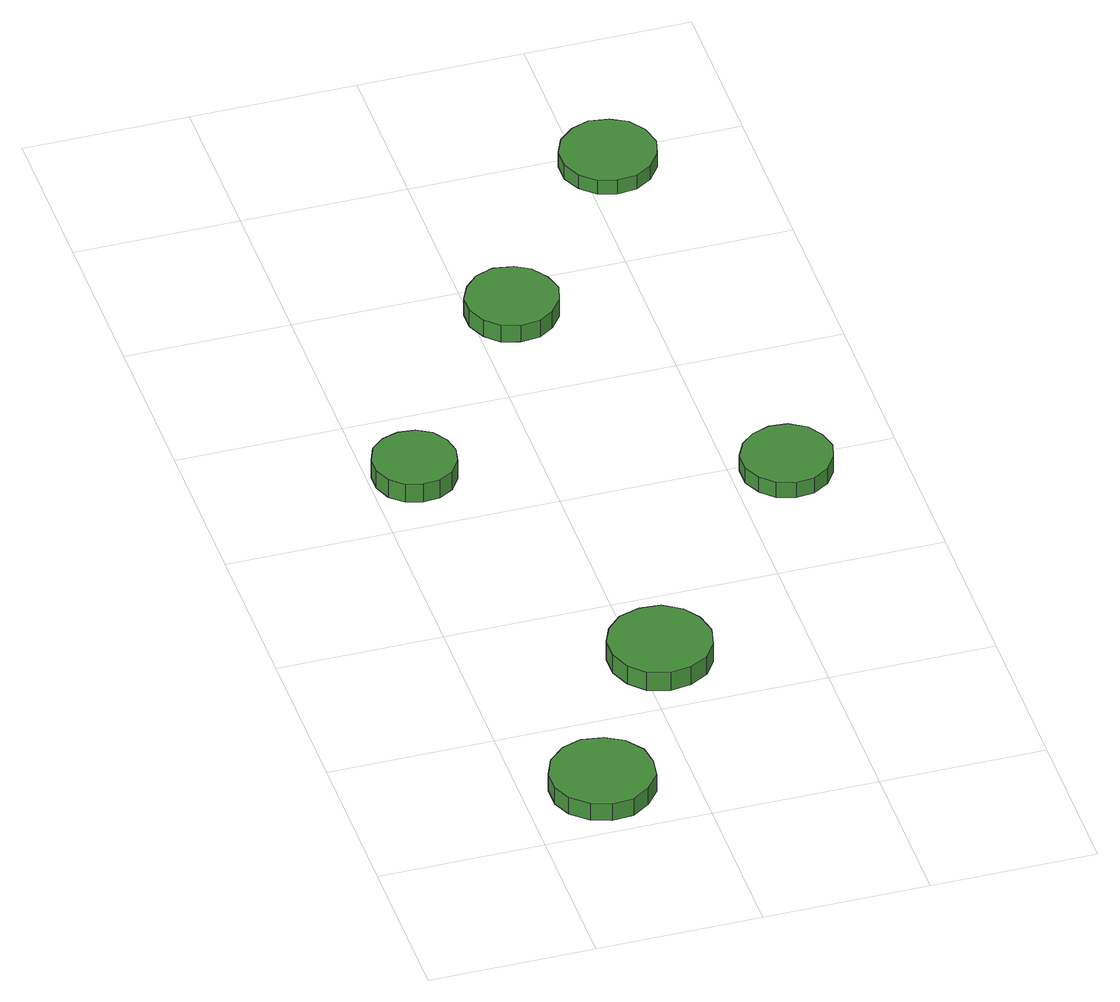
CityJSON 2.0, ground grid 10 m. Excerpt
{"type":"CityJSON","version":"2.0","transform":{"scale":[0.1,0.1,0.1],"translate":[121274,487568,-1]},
"CityObjects":{
"tree1":{"type":"SolitaryVegetationObject","attributes":{"function":"something"},"geometry":[{"type":"MultiSurface","lod":"1","boundaries":[[[0,1,2,3,4,5,6,7,8,9,10,11,12,13,14]],[[15,16,17,18,19,20,21,22,23,24,25,26,27,28,29]],[[0,29,28,1]],[[1,28,27,2]],[[2,27,26,3]],[[3,26,25,4]],[[4,25,24,5]],[[5,24,23,6]],[[6,23,22,7]],[[7,22,21,8]],[[8,21,20,9]],[[9,20,19,10]],[[10,19,18,11]],[[11,18,17,12]],[[12,17,16,13]],[[13,16,15,14]],[[14,15,29,0]]]}]},
"tree2":{"type":"SolitaryVegetationObject","attributes":{"function":"something"},"geometry":[{"type":"MultiSurface","lod":"1","boundaries":[[[30,31,32,33,34,35,36,37,38,39,40,41,42,43,44]],[[45,46,47,48,49,50,51,52,53,54,55,56,57,58,59]],[[30,59,58,31]],[[31,58,57,32]],[[32,57,56,33]],[[33,56,55,34]],[[34,55,54,35]],[[35,54,53,36]],[[36,53,52,37]],[[37,52,51,38]],[[38,51,50,39]],[[39,50,49,40]],[[40,49,48,41]],[[41,48,47,42]],[[42,47,46,43]],[[43,46,45,44]],[[44,45,59,30]]]}]},
"tree3":{"type":"SolitaryVegetationObject","attributes":{"function":"something"},"geometry":[{"type":"MultiSurface","lod":"1","boundaries":[[[60,61,62,63,64,65,66,67,68,69,70,71,72,73,74]],[[75,76,77,78,79,80,81,82,83,84,85,86,87,88,89]],[[60,89,88,61]],[[61,88,87,62]],[[62,87,86,63]],[[63,86,85,64]],[[64,85,84,65]],[[65,84,83,66]],[[66,83,82,67]],[[67,82,81,68]],[[68,81,80,69]],[[69,80,79,70]],[[70,79,78,71]],[[71,78,77,72]],[[72,77,76,73]],[[73,76,75,74]],[[74,75,89,60]]]}]},
"tree4":{"type":"SolitaryVegetationObject","attributes":{"function":"something"},"geometry":[{"type":"MultiSurface","lod":"1","boundaries":[[[90,91,92,93,94,95,96,97,98,99,100,101,102,103,104]],[[105,106,107,108,109,110,111,112,113,114,115,116,117,118,119]],[[90,119,118,91]],[[91,118,117,92]],[[92,117,116,93]],[[93,116,115,94]],[[94,115,114,95]],[[95,114,113,96]],[[96,113,112,97]],[[97,112,111,98]],[[98,111,110,99]],[[99,110,109,100]],[[100,109,108,101]],[[101,108,107,102]],[[102,107,106,103]],[[103,106,105,104]],[[104,105,119,90]]]}]},
"tree5":{"type":"SolitaryVegetationObject","attributes":{"function":"something"},"geometry":[{"type":"MultiSurface","lod":"1","boundaries":[[[120,121,122,123,124,125,126,127,128,129,130,131,132,133,134]],[[135,136,137,138,139,140,141,142,143,144,145,146,147,148,149]],[[120,149,148,121]],[[121,148,147,122]],[[122,147,146,123]],[[123,146,145,124]],[[124,145,144,125]],[[125,144,143,126]],[[126,143,142,127]],[[127,142,141,128]],[[128,141,140,129]],[[129,140,139,130]],[[130,139,138,131]],[[131,138,137,132]],[[132,137,136,133]],[[133,136,135,134]],[[134,135,149,120]]]}]},
"tree6":{"type":"SolitaryVegetationObject","attributes":{"function":"something"},"geometry":[{"type":"MultiSurface","lod":"1","boundaries":[[[150,151,152,153,154,155,156,157,158,159,160,161,162,163,164]],[[165,166,167,168,169,170,171,172,173,174,175,176,177,178,179]],[[150,179,178,151]],[[151,178,177,152]],[[152,177,176,153]],[[153,176,175,154]],[[154,175,174,155]],[[155,174,173,156]],[[156,173,172,157]],[[157,172,171,158]],[[158,171,170,159]],[[159,170,169,160]],[[160,169,168,161]],[[161,168,167,162]],[[162,167,166,163]],[[163,166,165,164]],[[164,165,179,150]]]}]}
},
"vertices":[
[77,40,19],[75,52,19],[67,63,19],[56,69,19],[43,71,19],[31,67,19],[21,58,19],[16,46,19],[16,33,19],[21,22,19],[31,13,19],[43,9,19],[56,10,19],[67,17,19],[75,27,19],[75,27,7],[67,17,7],[56,10,7],[43,9,7],[31,13,7],[21,22,7],[16,33,7],[16,46,7],[21,58,7],[31,67,7],[43,71,7],[56,69,7],[67,63,7],[75,52,7],[77,40,7],
[52,347,19],[50,357,19],[44,366,19],[35,371,19],[25,372,19],[15,369,19],[7,362,19],[3,352,19],[3,342,19],[7,332,19],[15,325,19],[25,322,19],[35,323,19],[44,328,19],[50,337,19],[50,337,6],[44,328,6],[35,323,6],[25,322,6],[15,325,6],[7,332,6],[3,342,6],[3,352,6],[7,362,6],[15,369,6],[25,372,6],[35,371,6],[44,366,6],[50,357,6],[52,347,6],
[144,146,19],[141,159,19],[134,169,19],[123,176,19],[110,177,19],[97,173,19],[88,164,19],[83,153,19],[83,140,19],[88,128,19],[97,119,19],[110,115,19],[123,117,19],[134,123,19],[141,133,19],[141,133,6],[134,123,6],[123,117,6],[110,115,6],[97,119,6],[88,128,6],[83,140,6],[83,153,6],[88,164,6],[97,173,6],[110,177,6],[123,176,6],[134,169,6],[141,159,6],[144,146,6],
[152,474,18],[149,485,18],[142,495,18],[133,500,18],[121,502,18],[110,498,18],[102,490,18],[97,480,18],[97,469,18],[102,458,18],[110,450,18],[121,447,18],[133,448,18],[142,454,18],[149,463,18],[149,463,6],[142,454,6],[133,448,6],[121,447,6],[110,450,6],[102,458,6],[97,469,6],[97,480,6],[102,490,6],[110,498,6],[121,502,6],[133,500,6],[142,495,6],[149,485,6],[152,474,6],
[260,290,18],[257,301,18],[251,310,18],[241,316,18],[230,317,18],[219,313,18],[211,306,18],[206,296,18],[206,284,18],[211,274,18],[219,266,18],[230,263,18],[241,264,18],[251,270,18],[257,279,18],[257,279,7],[251,270,7],[241,264,7],[230,263,7],[219,266,7],[211,274,7],[206,284,7],[206,296,7],[211,306,7],[219,313,7],[230,317,7],[241,316,7],[251,310,7],[257,301,7],[260,290,7],
[245,588,17],[242,600,17],[235,610,17],[225,615,17],[213,617,17],[202,613,17],[193,605,17],[188,594,17],[188,582,17],[193,571,17],[202,563,17],[213,560,17],[225,561,17],[235,567,17],[242,577,17],[242,577,7],[235,567,7],[225,561,7],[213,560,7],[202,563,7],[193,571,7],[188,582,7],[188,594,7],[193,605,7],[202,613,7],[213,617,7],[225,615,7],[235,610,7],[242,600,7],[245,588,7]
]}
